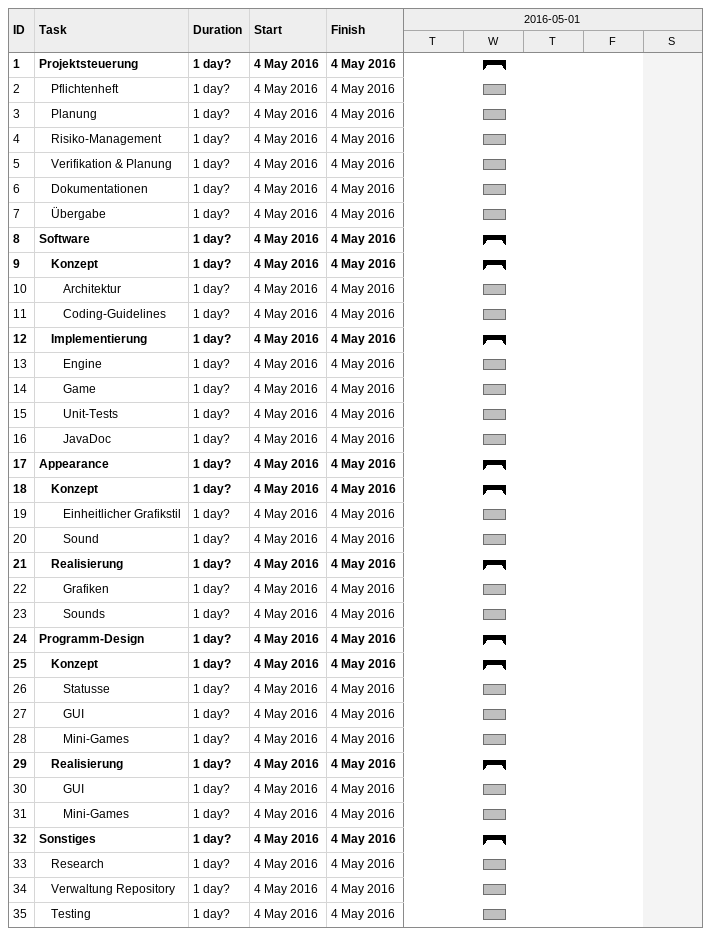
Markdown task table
| ID | Level | Task | Duration | Start | Finish |
|---|---|---|---|---|---|
| 1 | 1 | **Projektsteuerung** | 1d? | 2016-05-04 | 2016-05-04 |
| 2 | 2 | Pflichtenheft | 1d? | 2016-05-04 | 2016-05-04 |
| 3 | 2 | Planung | 1d? | 2016-05-04 | 2016-05-04 |
| 4 | 2 | Risiko-Management | 1d? | 2016-05-04 | 2016-05-04 |
| 5 | 2 | Verifikation & Planung | 1d? | 2016-05-04 | 2016-05-04 |
| 6 | 2 | Dokumentationen | 1d? | 2016-05-04 | 2016-05-04 |
| 7 | 2 | Übergabe | 1d? | 2016-05-04 | 2016-05-04 |
| 8 | 1 | **Software** | 1d? | 2016-05-04 | 2016-05-04 |
| 9 | 2 | **Konzept** | 1d? | 2016-05-04 | 2016-05-04 |
| 10 | 3 | Architektur | 1d? | 2016-05-04 | 2016-05-04 |
| 11 | 3 | Coding-Guidelines | 1d? | 2016-05-04 | 2016-05-04 |
| 12 | 2 | **Implementierung** | 1d? | 2016-05-04 | 2016-05-04 |
| 13 | 3 | Engine | 1d? | 2016-05-04 | 2016-05-04 |
| 14 | 3 | Game | 1d? | 2016-05-04 | 2016-05-04 |
| 15 | 3 | Unit-Tests | 1d? | 2016-05-04 | 2016-05-04 |
| 16 | 3 | JavaDoc | 1d? | 2016-05-04 | 2016-05-04 |
| 17 | 1 | **Appearance** | 1d? | 2016-05-04 | 2016-05-04 |
| 18 | 2 | **Konzept** | 1d? | 2016-05-04 | 2016-05-04 |
| 19 | 3 | Einheitlicher Grafikstil | 1d? | 2016-05-04 | 2016-05-04 |
| 20 | 3 | Sound | 1d? | 2016-05-04 | 2016-05-04 |
| 21 | 2 | **Realisierung** | 1d? | 2016-05-04 | 2016-05-04 |
| 22 | 3 | Grafiken | 1d? | 2016-05-04 | 2016-05-04 |
| 23 | 3 | Sounds | 1d? | 2016-05-04 | 2016-05-04 |
| 24 | 1 | **Programm-Design** | 1d? | 2016-05-04 | 2016-05-04 |
| 25 | 2 | **Konzept** | 1d? | 2016-05-04 | 2016-05-04 |
| 26 | 3 | Statusse | 1d? | 2016-05-04 | 2016-05-04 |
| 27 | 3 | GUI | 1d? | 2016-05-04 | 2016-05-04 |
| 28 | 3 | Mini-Games | 1d? | 2016-05-04 | 2016-05-04 |
| 29 | 2 | **Realisierung** | 1d? | 2016-05-04 | 2016-05-04 |
| 30 | 3 | GUI | 1d? | 2016-05-04 | 2016-05-04 |
| 31 | 3 | Mini-Games | 1d? | 2016-05-04 | 2016-05-04 |
| 32 | 1 | **Sonstiges** | 1d? | 2016-05-04 | 2016-05-04 |
| 33 | 2 | Research | 1d? | 2016-05-04 | 2016-05-04 |
| 34 | 2 | Verwaltung Repository | 1d? | 2016-05-04 | 2016-05-04 |
| 35 | 2 | Testing | 1d? | 2016-05-04 | 2016-05-04 |
